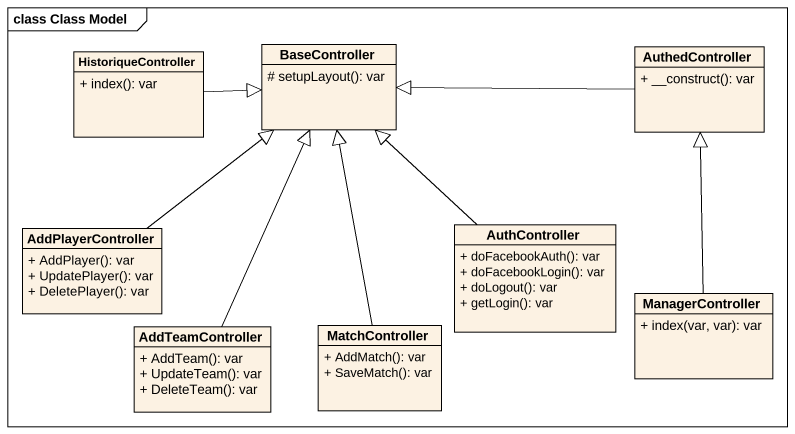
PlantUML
@startuml
mainframe class Class Model
hide circle
hide empty members
skinparam classAttributeIconSize 0
class HistoriqueController {
  + index(): var
}
class BaseController {
  # setupLayout(): var
}
class AuthedController {
  + __construct(): var
}
class AddPlayerController {
  + AddPlayer(): var
  + UpdatePlayer(): var
  + DeletePlayer(): var
}
class AuthController {
  + doFacebookAuth(): var
  + doFacebookLogin(): var
  + doLogout(): var
  + getLogin(): var
}
class ManagerController {
  + index(var, var): var
}
class AddTeamController {
  + AddTeam(): var
  + UpdateTeam(): var
  + DeleteTeam(): var
}
class MatchController {
  + AddMatch(): var
  + SaveMatch(): var
}
HistoriqueController -right-|> BaseController
AuthedController -left-|> BaseController
AddPlayerController -up-|> BaseController
AuthController -up-|> BaseController
ManagerController -up-|> AuthedController
AddTeamController -up-|> BaseController
MatchController -up-|> BaseController
@enduml
